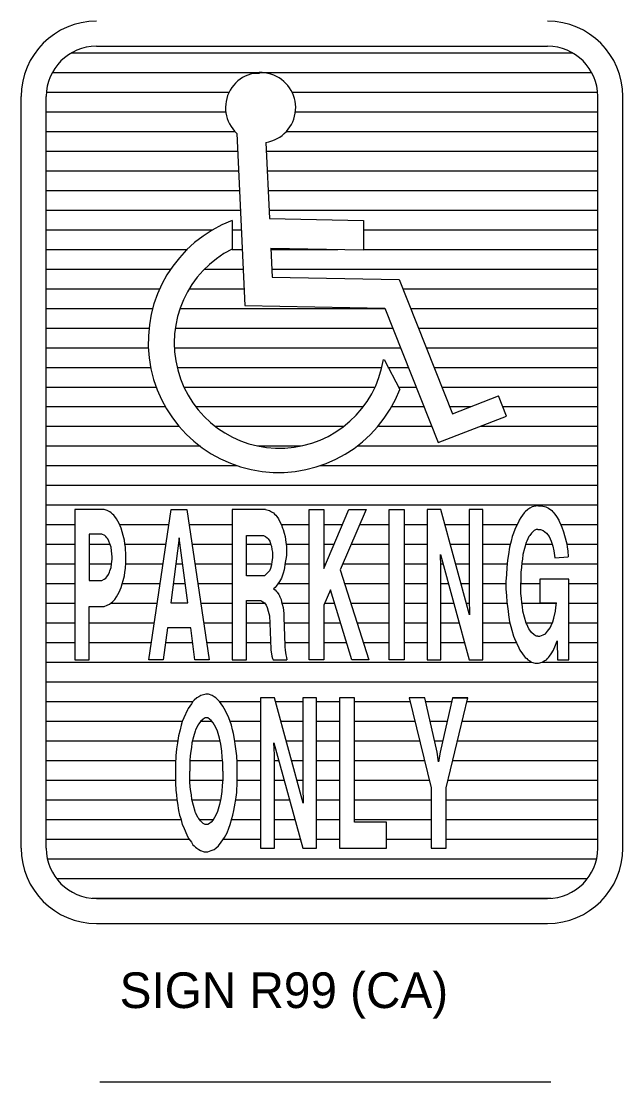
# Model space of a CAD drawing. Extents: x -894 to 866, y -472 to 714.
# Drawn here: x -63.2 to 54.9, y -227.4 to -19.2 of the extents above; entities that cross this region are included whole.
import ezdxf

# ---------------------------------------------------------------- set-up
doc = ezdxf.new("R2010")
doc.units = 0
doc.layers.add('rd_PAVEMENT', color=7, linetype='Continuous')
doc.layers.add('rd_PAVEMENT-anno', color=7, linetype='Continuous')

msp = doc.modelspace()

# ---------------------------------------------------------------- linework, layer by layer
at = {"layer": 'rd_PAVEMENT'}
for p, q in [((-48.45, -24.07), (40.13, -24.07)), ((-53.29, -25.36), (44.98, -25.36)), ((-57.09, -29.22), (48.75, -29.22)), ((-17.76, -29.33), (-16.44, -29.33)), ((-58.23, -33.08), (-22.38, -33.08)), ((-10.07, -33.08), (49.9, -33.08)), ((-63.21, -181.55), (-63.21, -33.92)), ((-58.29, -181.55), (-58.29, -33.92)), ((49.97, -181.55), (49.97, -33.92)), ((54.89, -181.55), (54.89, -33.92)), ((-58.29, -36.94), (-23.02, -36.94)), ((-9.4, -36.94), (49.97, -36.94)), ((-58.29, -40.8), (-21.23, -40.8)), ((-20.91, -41.17), (-20.91, -41.17)), ((-20.89, -41.19), (-19.32, -74.99)), ((-11.18, -40.8), (49.97, -40.8)), ((-15.17, -42.94), (-14.48, -57.91)), ((-58.29, -44.66), (-20.73, -44.66)), ((-15.09, -44.66), (49.97, -44.66)), ((-58.29, -48.52), (-20.55, -48.52)), ((-14.91, -48.52), (49.97, -48.52)), ((-58.29, -52.38), (-20.37, -52.38)), ((-14.73, -52.38), (49.97, -52.38)), ((-58.29, -56.24), (-20.19, -56.24)), ((-21.82, -58.3), (-21.82, -63.89)), ((-14.56, -56.24), (49.97, -56.24)), ((-14.48, -57.91), (3.99, -58.26)), ((3.99, -58.26), (3.98, -64.06)), ((-58.29, -60.1), (-25.6, -60.1)), ((-21.82, -60.1), (-20.01, -60.1)), ((3.98, -60.1), (49.97, -60.1)), ((-58.29, -63.96), (-30.56, -63.96)), ((-21.82, -63.96), (-19.83, -63.96)), ((-14.21, -63.71), (3.98, -64.06)), ((-14.21, -63.71), (-13.94, -69.41)), ((-14.2, -63.96), (-1.03, -63.96)), ((3.98, -63.96), (49.97, -63.96)), ((-58.29, -67.82), (-33.86, -67.82)), ((-27.21, -67.82), (-19.65, -67.82)), ((-14.02, -67.82), (49.97, -67.82)), ((-13.94, -69.41), (11, -69.89)), ((11, -69.89), (21.44, -96.28)), ((-58.29, -71.68), (-36.05, -71.68)), ((-30.21, -71.68), (-19.47, -71.68)), ((11.7, -71.68), (49.97, -71.68)), ((-58.29, -75.54), (-37.34, -75.54)), ((-32.02, -75.54), (8.19, -75.54)), ((-19.32, -74.99), (8.18, -75.52)), ((8.18, -75.52), (18.62, -101.91)), ((13.23, -75.54), (49.97, -75.54)), ((-58.29, -79.4), (-38.13, -79.4)), ((-32.96, -79.4), (9.72, -79.4)), ((14.76, -79.4), (49.97, -79.4)), ((-58.29, -83.26), (-38.27, -83.26)), ((-33.15, -83.26), (11.24, -83.26)), ((16.29, -83.26), (49.97, -83.26)), ((-58.29, -87.12), (-37.84, -87.12)), ((-32.61, -87.12), (7.6, -87.12)), ((8.06, -85.61), (11.15, -91.45)), ((8.78, -87.12), (12.77, -87.12)), ((17.81, -87.12), (49.97, -87.12)), ((-58.29, -90.98), (-36.69, -90.98)), ((-31.28, -90.98), (6.26, -90.98)), ((10.93, -90.98), (14.3, -90.98)), ((19.34, -90.98), (49.97, -90.98)), ((21.44, -96.28), (30.52, -92.74)), ((32.06, -96.69), (30.52, -92.74)), ((-58.29, -94.84), (-34.9, -94.84)), ((-28.97, -94.84), (3.95, -94.84)), ((9.57, -94.84), (15.82, -94.84)), ((20.87, -94.84), (25.14, -94.84)), ((31.34, -94.84), (49.97, -94.84)), ((18.62, -101.91), (32.06, -96.69)), ((-58.29, -98.7), (-32.24, -98.7)), ((-25.14, -98.7), (0.12, -98.7)), ((6.98, -98.7), (17.35, -98.7)), ((26.88, -98.7), (49.97, -98.7)), ((-58.29, -102.56), (-28, -102.56)), ((-16.79, -102.56), (-8.23, -102.56)), ((2.89, -102.56), (49.97, -102.56)), ((-58.29, -106.42), (-20.82, -106.42)), ((-4.47, -106.42), (49.97, -106.42)), ((-58.29, -110.28), (49.97, -110.28)), ((-58.29, -114.14), (49.97, -114.14)), ((-58.29, -118), (-52.69, -118)), ((-43.92, -118), (-34.2, -118)), ((-30.28, -118), (-21.83, -118)), ((-12.12, -118), (-6.66, -118)), ((-3.83, -118), (-0.18, -118)), ((3.24, -118), (9.04, -118)), ((11.97, -118), (16.46, -118)), ((20, -118), (24.73, -118)), ((27.45, -118), (34.16, -118)), ((42.71, -118), (49.97, -118)), ((-58.29, -121.86), (-52.69, -121.86)), ((-49.87, -121.86), (-45.75, -121.86)), ((-42.84, -121.86), (-34.77, -121.86)), ((-32.35, -121.86), (-32.02, -121.86)), ((-29.7, -121.86), (-21.83, -121.86)), ((-19, -121.86), (-14.23, -121.86)), ((-11.21, -121.86), (-6.66, -121.86)), ((-3.83, -121.86), (-1.81, -121.86)), ((1.58, -121.86), (9.04, -121.86)), ((11.97, -121.86), (16.46, -121.86)), ((21.06, -121.86), (24.73, -121.86)), ((27.45, -121.86), (32.84, -121.86)), ((35.83, -121.86), (41.04, -121.86)), ((43.89, -121.86), (49.97, -121.86)), ((-58.29, -125.72), (-52.69, -125.72)), ((-49.87, -125.72), (-45.48, -125.72)), ((-42.67, -125.72), (-35.35, -125.72)), ((-32.86, -125.72), (-31.51, -125.72)), ((-29.13, -125.72), (-21.83, -125.72)), ((-19, -125.72), (-14.05, -125.72)), ((-11.4, -125.72), (-6.66, -125.72)), ((-3.83, -125.72), (-3.45, -125.72)), ((-0.09, -125.72), (9.04, -125.72)), ((11.97, -125.72), (16.46, -125.72)), ((19.16, -125.72), (19.59, -125.72)), ((22.11, -125.72), (24.73, -125.72)), ((27.45, -125.72), (32.21, -125.72)), ((35.06, -125.72), (49.97, -125.72)), ((-58.29, -129.58), (-52.69, -129.58)), ((-43.36, -129.58), (-35.92, -129.58)), ((-33.36, -129.58), (-31.01, -129.58)), ((-28.55, -129.58), (-21.83, -129.58)), ((-12.78, -129.58), (-6.66, -129.58)), ((0.28, -129.58), (9.04, -129.58)), ((11.97, -129.58), (16.46, -129.58)), ((19.18, -129.58), (20.65, -129.58)), ((23.16, -129.58), (24.73, -129.58)), ((27.45, -129.58), (31.95, -129.58)), ((34.88, -129.58), (38.64, -129.58)), ((44.29, -129.58), (49.97, -129.58)), ((-58.29, -133.44), (-52.69, -133.44)), ((-45.66, -133.44), (-36.5, -133.44)), ((-27.98, -133.44), (-21.83, -133.44)), ((-19, -133.44), (-15.4, -133.44)), ((-12.03, -133.44), (-6.66, -133.44)), ((-3.65, -133.44), (-1.67, -133.44)), ((1.51, -133.44), (9.04, -133.44)), ((11.97, -133.44), (16.46, -133.44)), ((19.18, -133.44), (21.7, -133.44)), ((24.22, -133.44), (24.76, -133.44)), ((27.45, -133.44), (32.19, -133.44)), ((35.1, -133.44), (41.88, -133.44)), ((44.29, -133.44), (49.97, -133.44)), ((-58.29, -137.3), (-52.69, -137.3)), ((-49.87, -137.3), (-37.07, -137.3)), ((-27.4, -137.3), (-21.83, -137.3)), ((-19, -137.3), (-14.4, -137.3)), ((-11.64, -137.3), (-6.66, -137.3)), ((-3.83, -137.3), (-0.5, -137.3)), ((2.75, -137.3), (9.04, -137.3)), ((11.97, -137.3), (16.46, -137.3)), ((19.18, -137.3), (22.75, -137.3)), ((27.45, -137.3), (32.73, -137.3)), ((35.92, -137.3), (41.06, -137.3)), ((44.29, -137.3), (49.97, -137.3)), ((-58.29, -141.16), (-52.69, -141.16)), ((-49.87, -141.16), (-37.65, -141.16)), ((-34.87, -141.16), (-29.55, -141.16)), ((-26.83, -141.16), (-21.83, -141.16)), ((-19, -141.16), (-14.24, -141.16)), ((-11.49, -141.16), (-6.66, -141.16)), ((-3.83, -141.16), (0.68, -141.16)), ((3.98, -141.16), (9.04, -141.16)), ((11.97, -141.16), (16.46, -141.16)), ((19.18, -141.16), (23.81, -141.16)), ((27.45, -141.16), (33.99, -141.16)), ((41.87, -141.16), (42, -141.16)), ((44.29, -141.16), (49.97, -141.16)), ((-58.29, -145.02), (37.02, -145.02)), ((39.01, -145.02), (49.97, -145.02)), ((-58.29, -148.88), (49.97, -148.88)), ((-58.29, -152.74), (-29.51, -152.74)), ((-24.25, -152.74), (-16.21, -152.74)), ((-13.29, -152.74), (-7.94, -152.74)), ((-5.22, -152.74), (-0.72, -152.74)), ((2.21, -152.74), (13.16, -152.74)), ((16.18, -152.74), (21.3, -152.74)), ((24.32, -152.74), (49.97, -152.74)), ((-58.29, -156.6), (-31.55, -156.6)), ((-27.95, -156.6), (-25.79, -156.6)), ((-22.2, -156.6), (-16.21, -156.6)), ((-12.24, -156.6), (-7.94, -156.6)), ((-5.22, -156.6), (-0.72, -156.6)), ((2.21, -156.6), (14.1, -156.6)), ((17.05, -156.6), (20.43, -156.6)), ((23.38, -156.6), (49.97, -156.6)), ((-58.29, -160.46), (-32.47, -160.46)), ((-29.6, -160.46), (-24.17, -160.46)), ((-21.29, -160.46), (-16.21, -160.46)), ((-11.18, -160.46), (-7.94, -160.46)), ((-5.22, -160.46), (-0.72, -160.46)), ((2.21, -160.46), (15.03, -160.46)), ((17.92, -160.46), (19.56, -160.46)), ((22.44, -160.46), (49.97, -160.46)), ((-58.29, -164.32), (-32.9, -164.32)), ((-30.12, -164.32), (-23.68, -164.32)), ((-20.85, -164.32), (-16.21, -164.32)), ((-13.49, -164.32), (-12.65, -164.32)), ((-10.13, -164.32), (-7.94, -164.32)), ((-5.22, -164.32), (-0.72, -164.32)), ((2.21, -164.32), (15.97, -164.32)), ((18.69, -164.32), (18.78, -164.32)), ((21.51, -164.32), (49.97, -164.32)), ((-58.29, -168.17), (-32.95, -168.17)), ((-30.12, -168.17), (-23.64, -168.17)), ((-20.81, -168.17), (-16.21, -168.17)), ((-13.49, -168.17), (-11.59, -168.17)), ((-9.07, -168.17), (-7.94, -168.17)), ((-5.22, -168.17), (-0.72, -168.17)), ((2.21, -168.17), (16.91, -168.17)), ((20.57, -168.17), (49.97, -168.17)), ((-58.29, -172.03), (-32.63, -172.03)), ((-29.7, -172.03), (-24.1, -172.03)), ((-21.11, -172.03), (-16.21, -172.03)), ((-13.49, -172.03), (-10.54, -172.03)), ((-8.02, -172.03), (-7.86, -172.03)), ((-5.22, -172.03), (-0.72, -172.03)), ((2.21, -172.03), (17.27, -172.03)), ((20.2, -172.03), (49.97, -172.03)), ((-58.29, -175.89), (-31.86, -175.89)), ((-28.23, -175.89), (-25.48, -175.89)), ((-21.9, -175.89), (-16.21, -175.89)), ((-13.49, -175.89), (-9.48, -175.89)), ((-5.22, -175.89), (-0.72, -175.89)), ((2.21, -175.89), (17.27, -175.89)), ((20.2, -175.89), (49.97, -175.89)), ((-58.29, -179.75), (-30.28, -179.75)), ((-23.52, -179.75), (-16.21, -179.75)), ((-13.49, -179.75), (-8.43, -179.75)), ((-5.22, -179.75), (-0.72, -179.75)), ((8.49, -179.75), (17.27, -179.75)), ((20.2, -179.75), (49.97, -179.75)), ((-58.05, -183.61), (49.72, -183.61)), ((-56.27, -187.47), (47.96, -187.47)), ((-49.27, -191.33), (40.84, -191.33)), ((-48.45, -191.4), (40.13, -191.4)), ((-48.45, -196.32), (40.13, -196.32)), ((-47.8, -227.41), (40.78, -227.41))]:
    msp.add_line(p, q, dxfattribs=at)
for points in [[(38.12, -114.31), (37.08, -114.54), (36.66, -114.77), (36.24, -115.01), (35.72, -115.47), (35.51, -115.7), (35.19, -116.17), (34.88, -116.63), (34.56, -117.1), (34.46, -117.33), (33.73, -118.96), (33.41, -119.66), (33.2, -120.35), (33, -121.28), (32.68, -122.45), (32.47, -123.84), (32.26, -125), (32.16, -126.4), (32.05, -127.79), (31.95, -129.19), (31.95, -129.89)], [(38.33, -114.31), (38.02, -114.31)], [(38.33, -114.31), (38.96, -114.31), (39.8, -114.54), (40.32, -114.77), (40.95, -115.24), (41.16, -115.47), (41.37, -115.7), (41.89, -116.4), (42.31, -117.1), (42.41, -117.33), (42.73, -118.03), (42.93, -118.49), (43.25, -119.42), (43.46, -120.12), (43.88, -121.75), (43.98, -122.45), (44.09, -123.14), (44.19, -124.31)], [(-46.94, -115.01), (-52.69, -115.01), (-52.69, -144.53), (-49.87, -144.53), (-49.87, -134.07), (-46.94, -134.07)], [(-46.94, -134.07), (-46.31, -133.84), (-45.89, -133.61), (-45.58, -133.37), (-45.26, -133.14), (-45.05, -132.91), (-44.85, -132.68), (-44.53, -132.21), (-44.22, -131.75), (-44.01, -131.28), (-43.8, -130.82), (-43.59, -130.35), (-43.38, -129.65), (-43.17, -128.96), (-43.07, -128.49), (-42.96, -128.03), (-42.86, -127.33), (-42.75, -126.63), (-42.65, -125.47), (-42.65, -124.77), (-42.65, -123.84), (-42.75, -122.68), (-42.75, -122.45), (-42.86, -121.75), (-42.96, -121.05), (-43.17, -120.12), (-43.38, -119.42), (-43.59, -118.73), (-43.8, -118.26), (-44.01, -117.8), (-44.22, -117.33), (-44.53, -116.87), (-44.85, -116.4), (-45.05, -116.17), (-45.26, -115.94), (-45.58, -115.7), (-45.79, -115.47), (-46.31, -115.24), (-46.94, -115.01)], [(-38.15, -144.53), (-33.76, -115.01), (-30.72, -115.01), (-26.33, -144.53), (-29.15, -144.53), (-29.88, -138.26), (-34.49, -138.26), (-35.32, -144.53), (-38.15, -144.53)], [(-15.24, -115.01), (-21.83, -115.01), (-21.83, -144.53), (-19, -144.53), (-19, -132.91), (-16.49, -132.91)], [(-15.24, -115.01), (-14.5, -115.24), (-14.09, -115.47), (-13.67, -115.7), (-13.46, -115.94), (-13.25, -116.17), (-13.04, -116.4), (-12.73, -116.87), (-12.52, -117.33), (-12.1, -118.03), (-11.89, -118.73), (-11.78, -118.96), (-11.58, -119.66), (-11.37, -120.35), (-11.26, -121.52), (-11.16, -122.21), (-11.16, -123.14), (-11.16, -124.07), (-11.26, -124.77), (-11.37, -125.47), (-11.58, -126.86), (-11.78, -127.56), (-12.1, -128.49), (-12.52, -129.19), (-12.83, -129.65), (-13.14, -130.12), (-13.35, -130.35), (-13.67, -130.58), (-13.35, -130.82), (-13.14, -131.05), (-12.94, -131.28), (-12.62, -131.75), (-12.52, -131.98), (-12.41, -132.21), (-12.2, -132.68), (-12.1, -133.14), (-11.99, -133.61), (-11.78, -134.3), (-11.68, -135.47), (-11.68, -136.16), (-11.47, -141.74), (-11.47, -141.98), (-11.37, -142.67), (-11.26, -143.6), (-11.16, -144.07), (-11.05, -144.53)], [(-6.66, -144.53), (-6.66, -115.01), (-3.83, -115.01), (-3.83, -126.63), (1.08, -115.01), (4.54, -115.01), (-0.59, -126.86), (5.06, -144.53), (1.71, -144.53), (-2.47, -130.82), (-3.83, -133.84), (-3.83, -144.53), (-6.66, -144.53)], [(9.04, -144.53), (9.04, -115.01), (11.97, -115.01), (11.97, -144.53), (9.04, -144.53)], [(16.46, -115.01), (16.46, -144.53), (19.18, -144.53), (19.18, -126.17), (19.08, -123.84), (24.73, -144.53), (27.45, -144.53), (27.45, -115.01), (24.73, -115.01), (24.73, -132.44), (24.83, -135.7), (19.18, -115.01), (16.46, -115.01)], [(-47.57, -119.89), (-49.87, -119.89), (-49.87, -128.96), (-47.57, -128.96)], [(-47.57, -128.96), (-47.36, -128.96), (-46.94, -128.72), (-46.62, -128.49), (-46.42, -128.26), (-46.1, -127.79), (-45.89, -127.33), (-45.79, -127.1), (-45.58, -126.4), (-45.47, -125.7), (-45.37, -124.77), (-45.37, -124.31), (-45.47, -123.14), (-45.58, -122.45), (-45.79, -121.75), (-46, -121.28), (-46.21, -120.82), (-46.42, -120.59), (-46.62, -120.35), (-46.83, -120.12), (-47.36, -119.89), (-47.46, -119.89), (-47.57, -119.89)], [(-32.19, -120.59), (-33.86, -133.37), (-30.51, -133.37), (-32.19, -120.59)], [(-15.45, -128.03), (-19, -128.03), (-19, -120.12), (-15.66, -120.12)], [(-15.66, -120.12), (-15.24, -120.35), (-14.92, -120.59), (-14.71, -120.82), (-14.4, -121.28), (-14.19, -121.98), (-14.09, -122.21), (-13.98, -122.91), (-13.88, -123.38), (-13.88, -124.07), (-13.88, -124.54), (-13.98, -125.24), (-14.09, -125.93), (-14.3, -126.63), (-14.5, -127.1), (-14.71, -127.33), (-14.92, -127.56), (-15.45, -128.03), (-15.66, -128.03)], [(38.23, -118.96), (37.91, -118.96), (37.49, -119.19), (36.97, -119.66), (36.66, -120.12), (36.45, -120.35), (36.24, -120.82), (36.03, -121.28), (35.92, -121.52), (35.61, -122.68), (35.3, -123.84), (35.19, -124.77), (35.09, -125.47), (34.98, -126.4), (34.88, -127.33), (34.88, -128.03), (34.88, -128.96), (34.88, -129.42)], [(38.23, -118.96), (38.75, -118.96), (39.27, -119.19), (39.9, -119.66), (40.42, -120.35), (40.63, -120.82), (40.84, -121.28), (41.16, -122.21), (41.37, -123.14), (41.57, -124.54)], [(41.57, -124.54), (44.19, -124.31)], [(41.99, -140.81), (42.1, -144.53), (44.29, -144.53), (44.29, -128.72), (38.64, -128.72), (38.64, -133.37), (41.89, -133.37)], [(31.95, -129.89), (31.95, -130.58), (32.05, -131.98), (32.16, -133.14), (32.26, -134.07), (32.37, -135), (32.47, -135.7), (32.68, -137.09), (32.89, -138.02), (33.1, -138.72), (33.41, -139.88), (33.62, -140.35), (34.46, -142.21), (34.67, -142.67), (35.19, -143.37), (35.51, -143.84), (35.72, -144.07), (36.03, -144.3), (36.24, -144.53), (36.66, -144.77), (36.97, -145), (37.7, -145.23), (38.12, -145.23)], [(38.23, -139.88), (37.91, -139.88), (37.49, -139.65), (36.97, -139.19), (36.66, -138.72), (36.45, -138.49), (36.24, -138.02), (36.03, -137.56), (35.92, -137.33), (35.61, -136.16), (35.3, -135), (35.19, -134.07), (35.09, -133.37), (34.98, -132.44), (34.88, -131.51), (34.88, -130.82), (34.88, -129.89), (34.88, -129.42)], [(-16.49, -132.91), (-16.18, -132.91), (-15.76, -133.14), (-15.45, -133.37), (-15.13, -133.84), (-14.92, -134.3), (-14.71, -135), (-14.61, -135.47), (-14.5, -135.93), (-14.4, -137.33), (-14.19, -142.44), (-14.19, -142.67), (-14.09, -143.37), (-13.98, -143.84), (-13.88, -144.3), (-13.77, -144.53)], [(38.23, -139.88), (38.64, -139.88), (39.27, -139.65), (39.69, -139.42), (40.11, -138.95), (40.63, -138.26), (40.84, -137.79), (41.16, -137.09), (41.37, -136.4), (41.68, -135), (41.78, -134.3), (41.89, -133.37)], [(38.12, -145.23), (38.33, -145.23), (39.06, -145), (39.48, -144.77), (39.9, -144.53), (40.11, -144.3), (40.32, -144.07), (40.53, -143.84), (40.84, -143.37), (41.26, -142.67), (41.37, -142.44), (41.57, -141.98), (41.99, -140.81)], [(-13.77, -144.53), (-11.05, -144.53)], [(-26.88, -151.32), (-27.92, -151.55), (-28.34, -151.79), (-28.76, -152.02), (-29.28, -152.48), (-29.49, -152.72), (-29.81, -153.18), (-30.12, -153.65), (-30.44, -154.11), (-30.54, -154.34), (-31.27, -155.97), (-31.59, -156.67), (-31.8, -157.37), (-32, -158.3), (-32.32, -159.46), (-32.53, -160.85), (-32.74, -162.02), (-32.84, -163.41), (-32.95, -165.04), (-32.95, -166.2), (-32.95, -166.9)], [(-20.81, -166.9), (-20.81, -165.5), (-20.81, -164.81), (-20.91, -163.41), (-21.02, -162.48), (-21.12, -161.55), (-21.33, -160.16), (-21.54, -158.99), (-21.75, -158.3), (-21.96, -157.37), (-22.17, -156.67), (-22.48, -155.97), (-23.11, -154.58), (-23.63, -153.65), (-24.26, -152.72), (-24.99, -152.02), (-25.31, -151.79), (-25.73, -151.55), (-26.46, -151.32), (-26.98, -151.32)], [(-16.21, -152.02), (-16.21, -181.55), (-13.49, -181.55), (-13.49, -163.18), (-13.59, -160.85), (-7.94, -181.55), (-5.22, -181.55), (-5.22, -152.02), (-7.94, -152.02), (-7.94, -169.46), (-7.84, -172.71), (-13.49, -152.02), (-16.21, -152.02)], [(-0.72, -152.02), (-0.72, -181.55), (8.49, -181.55), (8.49, -176.43), (2.21, -176.43), (2.21, -152.02), (-0.72, -152.02)], [(12.98, -152.02), (17.27, -169.69), (17.27, -181.55), (20.2, -181.55), (20.2, -169.69), (24.49, -152.02), (21.46, -152.02), (19.05, -162.71), (18.74, -164.57), (18.42, -162.71), (16.02, -152.02), (12.98, -152.02)], [(21.46, -152.02), (24.49, -152.02)], [(-23.63, -166.43), (-23.63, -165.97), (-23.63, -164.81), (-23.74, -163.64), (-23.84, -162.48), (-24.05, -161.09), (-24.26, -159.92), (-24.68, -158.53), (-24.99, -157.83), (-25.52, -156.9), (-25.94, -156.44), (-26.25, -156.2), (-26.56, -155.97), (-26.77, -155.97), (-27.09, -155.97), (-27.51, -156.2), (-28.03, -156.67), (-28.34, -157.13), (-28.55, -157.37), (-28.76, -157.83), (-28.97, -158.3), (-29.08, -158.53), (-29.39, -159.69), (-29.7, -160.85), (-29.81, -161.78), (-29.91, -162.48), (-30.02, -163.41), (-30.12, -164.34), (-30.12, -165.04), (-30.12, -165.97), (-30.12, -166.43)], [(-26.77, -176.9), (-27.09, -176.9), (-27.51, -176.66), (-28.03, -176.2), (-28.34, -175.73), (-28.55, -175.5), (-28.76, -175.04), (-28.97, -174.57), (-29.08, -174.34), (-29.39, -173.18), (-29.7, -172.01), (-29.81, -171.08), (-29.91, -170.39), (-30.02, -169.46), (-30.12, -168.53), (-30.12, -167.83), (-30.12, -166.9), (-30.12, -166.43)], [(-23.63, -166.43), (-23.63, -166.9), (-23.63, -168.06), (-23.74, -169.22), (-23.84, -170.39), (-24.05, -171.78), (-24.26, -172.94), (-24.68, -174.34), (-24.99, -175.04), (-25.52, -175.97), (-25.94, -176.43), (-26.25, -176.66), (-26.56, -176.9), (-26.77, -176.9)], [(-32.95, -166.9), (-32.95, -167.6), (-32.95, -168.76), (-32.84, -170.15), (-32.74, -171.08), (-32.63, -172.01), (-32.53, -172.71), (-32.32, -174.11), (-32.11, -175.04), (-31.9, -175.73), (-31.59, -176.9), (-31.38, -177.36), (-30.54, -179.22), (-30.33, -179.69), (-29.81, -180.38), (-29.49, -180.85), (-29.28, -181.08), (-28.97, -181.31), (-28.76, -181.55), (-28.34, -181.78), (-28.03, -182.01), (-27.3, -182.24), (-26.77, -182.24), (-26.56, -182.24), (-25.94, -182.01), (-25.31, -181.78), (-24.99, -181.55), (-24.47, -181.08), (-23.95, -180.38), (-23.63, -179.92), (-23.32, -179.45), (-22.8, -178.52), (-22.48, -177.59), (-22.17, -176.9), (-21.86, -175.73), (-21.65, -175.04), (-21.44, -174.11), (-21.23, -172.71), (-21.02, -171.55), (-20.91, -170.62), (-20.81, -168.53), (-20.81, -166.9)]]:
    msp.add_lwpolyline(points, dxfattribs=at)
for centre, radius, start, end in [((-48.45, -33.92), 14.76, 90, 180), ((40.13, -33.92), 14.76, 0, 90), ((-48.45, -33.92), 9.84, 90, 180), ((40.13, -33.92), 9.84, 0, 90), ((-16.21, -36.13), 6.89, 278.6332, 227.2092), ((-12.7, -82.19), 25.58, 110.8877, 338.7801), ((-12.51, -82.34), 20.67, 116.7766, 350.9647), ((-12.7, -82.19), 25.58, 338.7814, 338.8071), ((-48.45, -181.55), 14.76, 180, 270), ((-48.45, -181.55), 9.84, 180, 270), ((40.13, -181.55), 14.76, 270, 0), ((40.13, -181.55), 9.84, 270, 0)]:
    msp.add_arc(centre, radius, start, end, dxfattribs=at)

# ---------------------------------------------------------------- texts
at = {"layer": 'rd_PAVEMENT-anno'}
msp.add_text('SIGN R99 (CA)', height=7, dxfattribs=at).set_placement((-43.89, -212.93))

doc.saveas('drawing.dxf')
